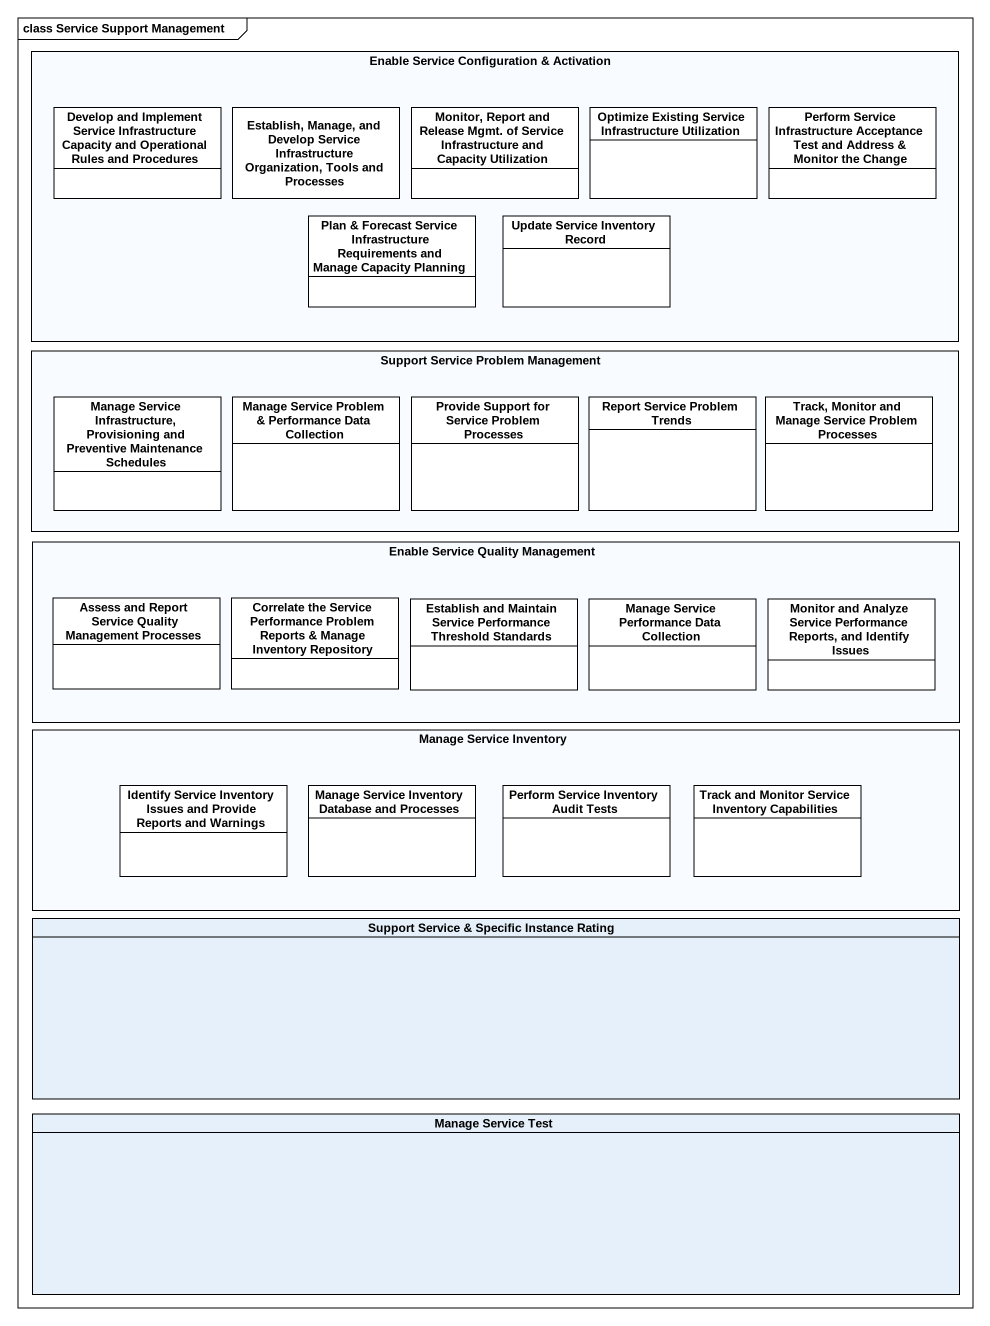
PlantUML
@startuml
mainframe class Service Support Management
hide circle
hide empty members
rectangle "Enable Service Configuration & Activation" as Enable_Service {
  class "Develop and Implement Service Infrastructure Capacity and Operational Rules and Procedures" as Develop_and_Implement #FFFFFF
  class "Establish, Manage, and Develop Service Infrastructure Organization, Tools and Processes" as Establish_Manage_and #FFFFFF
  class "Monitor, Report and Release Mgmt. of Service Infrastructure and Capacity Utilization" as Monitor_Report_and_Release #FFFFFF
  class "Optimize Existing Service Infrastructure Utilization" as Optimize_Existing_Service #FFFFFF
  class "Perform Service Infrastructure Acceptance Test and Address & Monitor the Change" as Perform_Service #FFFFFF
  class "Plan & Forecast Service Infrastructure Requirements and Manage Capacity Planning" as Plan_Forecast_Service #FFFFFF
  class "Update Service Inventory Record" as Update_Service_Inventory #FFFFFF
}
rectangle "Support Service Problem Management" as Support_Service_Problem {
  class "Manage Service Infrastructure, Provisioning and Preventive Maintenance Schedules" as Manage_Service #FFFFFF
  class "Manage Service Problem & Performance Data Collection" as Manage_Service_Problem #FFFFFF
  class "Provide Support for Service Problem Processes" as Provide_Support_for_Service #FFFFFF
  class "Report Service Problem Trends" as Report_Service_Problem #FFFFFF
  class "Track, Monitor and Manage Service Problem Processes" as Track_Monitor_and_Manage #FFFFFF
}
rectangle "Enable Service Quality Management" as Enable_Service_Quality {
  class "Assess and Report Service Quality Management Processes" as Assess_and_Report_Service #FFFFFF
  class "Correlate the Service Performance Problem Reports & Manage Inventory Repository" as Correlate_the_Service #FFFFFF
  class "Establish and Maintain Service Performance Threshold Standards" as Establish_and_Maintain #FFFFFF
  class "Manage Service Performance Data Collection" as Manage_Service_Performance #FFFFFF
  class "Monitor and Analyze Service Performance Reports, and Identify Issues" as Monitor_and_Analyze_Service #FFFFFF
}
rectangle "Manage Service Inventory" as Manage_Service_Inventory {
  class "Identify Service Inventory Issues and Provide Reports and Warnings" as Identify_Service_Inventory #FFFFFF
  class "Manage Service Inventory Database and Processes" as Manage_Service_Inventory_2 #FFFFFF
  class "Perform Service Inventory Audit Tests" as Perform_Service_Inventory #FFFFFF
  class "Track and Monitor Service Inventory Capabilities" as Track_and_Monitor_Service #FFFFFF
}
class "Support Service & Specific Instance Rating" as Support_Service_Specific
class "Manage Service Test" as Manage_Service_Test
@enduml
